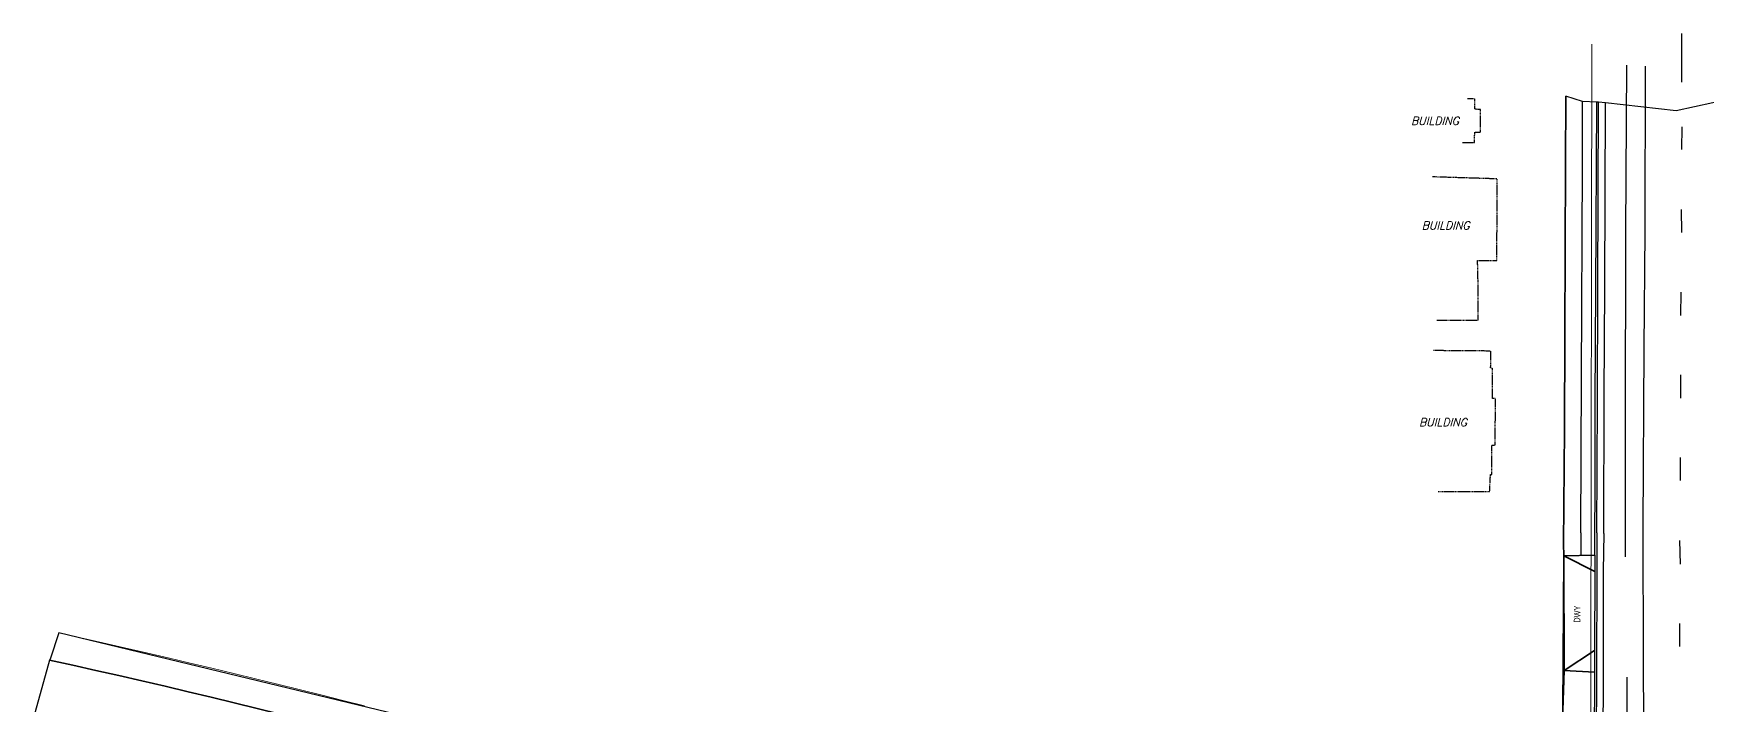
# Model space of a CAD drawing. Header units: feet. Extents: x 6430745 to 6432191, y 1887663 to 1888575.
# Drawn here: x 6430747.3 to 6431228.5, y 1888379.7 to 1888572.8 of the extents above; entities that cross this region are included whole.
import ezdxf
from ezdxf.lldxf.tags import DXFTag

# ---------------------------------------------------------------- set-up
doc = ezdxf.new("R2010")
doc.units = ezdxf.units.FT
doc.header["$MEASUREMENT"] = 0
doc.linetypes.add('DASHED2', pattern=[0.375, 0.25, -0.125])
for name, color, linetype, lineweight in [('V-ANNO-TEXT', 2, 'Continuous', 30), ('VF-BLDG-OVHD-LINE-', 253, 'DASHED2', 25), ('VF-ELEC-OVHD-LINE-3D', 253, 'OVERHEADELECTRIC', 15), ('VF-FENC-LINE-', 253, 'FENCE', 25), ('VF-PVMT-EDGE-LINE-', 253, 'EDGEOFPAVEMENT', 35), ('VF-ROAD-DRIV-LINE-', 253, 'Continuous', 35), ('VF-ROAD-STRP-WHIT-LINE-', 253, 'Continuous', 25), ('VF-TINN-DSRF-BNDY-', 253, 'Continuous', 25), ('VF-TOPO-CONC-GTFL-LINE-', 253, 'Continuous', 25), ('VF-TOPO-CONC-LIPG-LINE-', 253, 'Continuous', 25), ('VF-TOPO-CONC-SWLK-LINE-', 253, 'Continuous', 25), ('VF-TOPO-CONC-TBCB-LINE-', 253, 'Continuous', 25), ('VF-TOPO-CONC-TBWK-LINE-', 253, 'Continuous', 35), ('VF-TOPO-CONC-WALL-LINE-', 253, 'Continuous', 9), ('VF-TOPO-TEXT-', 253, 'Continuous', 25)]:
    doc.layers.add(name, color=color, linetype=linetype, lineweight=lineweight)
doc.styles.add('CG-Boundary', font='simplex.shx', dxfattribs={"oblique": 15, "height": 0.115})
doc.styles.add('NCS1-Anno', font='arial.ttf', dxfattribs={"width": 0.8, "height": 0.1})
doc.styles.get("Standard").update_dxf_attribs({"font": 'arial.ttf'})
tags = doc.linetypes.add('EDGEOFPAVEMENT', pattern='A,1,-0.03,["EP",Standard,S=0.08,R=0,X=0,Y=-0.04],-0.16,1', length=2.19).pattern_tags.tags
tags[6] = DXFTag(74, 10)
tags = doc.linetypes.add('FENCE', pattern='A,0.5,-0.03,["X",Standard,S=0.08,R=0,X=0,Y=-0.04],-0.08,0.5', length=1.11).pattern_tags.tags
tags[6] = DXFTag(74, 10)
tags = doc.linetypes.add('OVERHEADELECTRIC', pattern='A,1,-0.03,["OE",Standard,S=0.08,R=0,X=0,Y=-0.04],-0.16,1', length=2.19).pattern_tags.tags
tags[6] = DXFTag(74, 10)

msp = doc.modelspace()

# ---------------------------------------------------------------- linework, layer by layer
at = {"layer": 'VF-BLDG-OVHD-LINE-', "flags": 128}
for points in [[(6431158.05, 1888541.52), (6431161.58, 1888541.46), (6431161.6, 1888544.51), (6431163.26, 1888544.45), (6431163.24, 1888551.01), (6431161.68, 1888551.04), (6431161.66, 1888554), (6431159.57, 1888554.04)], [(6431150.76, 1888490.4), (6431162.61, 1888490.38), (6431162.55, 1888502.77), (6431162.43, 1888507.56), (6431167.99, 1888507.56), (6431168.06, 1888531.03), (6431149.43, 1888531.62)], [(6431151.09, 1888441.21), (6431165.9, 1888441.19), (6431166.14, 1888446.07), (6431166.5, 1888446.06), (6431166.54, 1888454.51), (6431167.44, 1888454.56), (6431167.57, 1888464), (6431167.55, 1888467.87), (6431166.68, 1888467.95), (6431166.76, 1888476.57), (6431166.19, 1888476.64), (6431166.23, 1888481.47), (6431164.18, 1888481.58), (6431149.8, 1888481.68)]]:
    msp.add_lwpolyline(points, dxfattribs=at)
at = {"layer": 'VF-ELEC-OVHD-LINE-3D', "ltscale": 0.6}
msp.add_lwpolyline([(6431194.84, 1888269.58), (6431195.28, 1888569.8)], dxfattribs=at)
at = {"layer": 'VF-FENC-LINE-', "ltscale": 0.6, "flags": 128}
msp.add_lwpolyline([(6431187.53, 1888486.19), (6431187.72, 1888535.23), (6431187.81, 1888554.82)], dxfattribs=at)
at = {"layer": 'VF-PVMT-EDGE-LINE-', "flags": 128}
msp.add_lwpolyline([(6431107.95, 1888281.58), (6431034.55, 1888310.1), (6431028.95, 1888312.2), (6431023.35, 1888314.27), (6431017.74, 1888316.33), (6431012.12, 1888318.37), (6431006.49, 1888320.38), (6431000.86, 1888322.38), (6430995.22, 1888324.36), (6430989.57, 1888326.32), (6430983.91, 1888328.26), (6430978.24, 1888330.18), (6430972.56, 1888332.08), (6430966.88, 1888333.95), (6430961.19, 1888335.82), (6430955.49, 1888337.66), (6430949.79, 1888339.49), (6430944.09, 1888341.31), (6430938.45, 1888343.1), (6430932.8, 1888344.87), (6430927.14, 1888346.62), (6430921.48, 1888348.36), (6430915.82, 1888350.09), (6430910.15, 1888351.8), (6430904.48, 1888353.49), (6430898.8, 1888355.17), (6430893.67, 1888356.67), (6430888.54, 1888358.15), (6430883.41, 1888359.62), (6430878.27, 1888361.08), (6430873.13, 1888362.53), (6430867.99, 1888363.96), (6430857.69, 1888366.79), (6430851.12, 1888368.57), (6430844.54, 1888370.32), (6430837.96, 1888372.06), (6430831.37, 1888373.77), (6430824.78, 1888375.46), (6430818.18, 1888377.14), (6430811.57, 1888378.79), (6430804.96, 1888380.42), (6430798.35, 1888382.03), (6430791.73, 1888383.62), (6430785.1, 1888385.18), (6430778.47, 1888386.73), (6430771.84, 1888388.26), (6430765.2, 1888389.76), (6430758.56, 1888391.25), (6430751.91, 1888392.71)], dxfattribs=at)
at = {"layer": 'VF-ROAD-DRIV-LINE-', "flags": 128}
for points in [[(6431196.17, 1888422.87), (6431187.2, 1888422.65), (6431196.16, 1888418.21)], [(6431196.04, 1888395.45), (6431187.36, 1888389.74), (6431196.02, 1888389.25)]]:
    msp.add_lwpolyline(points, dxfattribs=at)
at = {"layer": 'VF-ROAD-STRP-WHIT-LINE-'}
for p, q in [((6431221.15, 1888558.82), (6431221.18, 1888572.83)), ((6431221.18, 1888539.49), (6431221.25, 1888545.97)), ((6431221.12, 1888515.62), (6431221.05, 1888522.27)), ((6431220.9, 1888491.81), (6431220.94, 1888498.44)), ((6431220.85, 1888468.05), (6431220.9, 1888474.75)), ((6431220.79, 1888444.31), (6431220.72, 1888450.91)), ((6431220.79, 1888420.25), (6431220.62, 1888427.13)), ((6431220.62, 1888396.61), (6431220.6, 1888403.22))]:
    msp.add_line(p, q, dxfattribs=at)
at = {"layer": 'VF-ROAD-STRP-WHIT-LINE-', "flags": 128}
for points in [[(6431205.27, 1888563.77), (6431204.95, 1888515.76), (6431204.87, 1888459.91), (6431204.86, 1888422.37)], [(6431211.09, 1888235.22), (6431210.79, 1888266.47), (6431210.46, 1888306.14), (6431210.28, 1888357.98), (6431210.1, 1888391.97), (6431210.06, 1888431.06), (6431210.35, 1888482.36), (6431210.62, 1888515.88), (6431210.67, 1888563.42)], [(6431206.27, 1888237.69), (6431205.94, 1888264.09), (6431205.77, 1888287.92), (6431205.69, 1888311.85), (6431205.56, 1888352.88), (6431205.43, 1888387.79)]]:
    msp.add_lwpolyline(points, dxfattribs=at)
at = {"layer": 'VF-TINN-DSRF-BNDY-', "flags": 128}
for points in [[(6431235.36, 1888554.05), (6431219.52, 1888550.63), (6431199.22, 1888552.88), (6431197.21, 1888553.06), (6431196.74, 1888553.05), (6431192.56, 1888553.24), (6431187.81, 1888554.82), (6431187.72, 1888535.23), (6431187.53, 1888486.19), (6431187.38, 1888458.89), (6431187.16, 1888426.12), (6431187.2, 1888422.65), (6431187.36, 1888389.74), (6431186.94, 1888378.23)], [(6430854.95, 1888376.33), (6430754.59, 1888400.55), (6430752.04, 1888392.97), (6430751.91, 1888392.71), (6430747.29, 1888376.14)]]:
    msp.add_lwpolyline(points, dxfattribs=at)
at = {"layer": 'VF-TOPO-CONC-GTFL-LINE-', "flags": 128}
for points in [[(6431196.73, 1888429.34), (6431196.85, 1888448.1), (6431196.9, 1888467.28), (6431197.04, 1888499.65), (6431197.21, 1888553.06)], [(6431196.73, 1888429.34), (6431196.71, 1888418.28), (6431196.63, 1888389.13), (6431196.42, 1888349.28), (6431196.45, 1888330.21), (6431196.41, 1888329.78)]]:
    msp.add_lwpolyline(points, dxfattribs=at)
at = {"layer": 'VF-TOPO-CONC-LIPG-LINE-', "flags": 128}
for points in [[(6431198.69, 1888429.11), (6431198.82, 1888468.77), (6431198.98, 1888499.93), (6431199.22, 1888552.88)], [(6431198.69, 1888429.11), (6431198.58, 1888418.29), (6431198.5, 1888388.92), (6431198.34, 1888349.15), (6431198.29, 1888329.76), (6431198.15, 1888316.87), (6431197.97, 1888288.97), (6431198.02, 1888275.92)]]:
    msp.add_lwpolyline(points, dxfattribs=at)
at = {"layer": 'VF-TOPO-CONC-SWLK-LINE-', "flags": 128}
for points in [[(6431192.14, 1888429.31), (6431192.26, 1888473.98), (6431192.64, 1888534.52), (6431192.56, 1888553.24)], [(6431192.14, 1888429.31), (6431192.07, 1888422.97), (6431196.17, 1888422.87)]]:
    msp.add_lwpolyline(points, dxfattribs=at)
at = {"layer": 'VF-TOPO-CONC-TBCB-LINE-', "flags": 128}
for points in [[(6431196.17, 1888422.87), (6431196.27, 1888447.55), (6431196.26, 1888467.15), (6431196.42, 1888499.4), (6431196.74, 1888553.05)], [(6431196.17, 1888422.87), (6431196.16, 1888418.21), (6431196.04, 1888395.45), (6431196.02, 1888389.25), (6431195.83, 1888349.21), (6431195.81, 1888330.16), (6431195.69, 1888316.72), (6431195.64, 1888289.15), (6431195.48, 1888276.29)]]:
    msp.add_lwpolyline(points, dxfattribs=at)
at = {"layer": 'VF-TOPO-CONC-TBWK-LINE-', "flags": 128}
for points in [[(6431187.16, 1888426.12), (6431187.38, 1888458.89), (6431187.53, 1888486.19), (6431187.72, 1888535.23), (6431187.81, 1888554.82)], [(6431187.16, 1888426.12), (6431187.2, 1888422.65), (6431186.94, 1888378.23), (6431186.96, 1888373.17), (6431186.9, 1888349.12), (6431186.76, 1888325.79), (6431186.64, 1888289.57)]]:
    msp.add_lwpolyline(points, dxfattribs=at)
at = {"layer": 'VF-TOPO-CONC-WALL-LINE-', "flags": 128}
msp.add_lwpolyline([(6430842.45, 1888379.54), (6430836.2, 1888381.13), (6430829.94, 1888382.7), (6430823.68, 1888384.26), (6430817.41, 1888385.81), (6430811.14, 1888387.34), (6430804.87, 1888388.87), (6430798.6, 1888390.37), (6430792.32, 1888391.87), (6430786.04, 1888393.35), (6430779.76, 1888394.81), (6430773.47, 1888396.27), (6430767.18, 1888397.71), (6430760.89, 1888399.14), (6430754.59, 1888400.55)], dxfattribs=at)

# ---------------------------------------------------------------- texts
at = {"layer": 'V-ANNO-TEXT', "insert": (6431190.08, 1888403.49), "char_height": 1.875, "width": 22.5085, "attachment_point": 1, "rotation": 89.2085, "style": 'NCS1-Anno'}
msp.add_mtext('DWY', dxfattribs=at)
at = {"layer": 'VF-TOPO-TEXT-', "char_height": 2.3, "width": 40.9716, "attachment_point": 1, "style": 'CG-Boundary'}
for insert in [(6431143.29, 1888548.87), (6431146.36, 1888518.82), (6431145.59, 1888462.22)]:
    msp.add_mtext('BUILDING', dxfattribs=dict(at, insert=insert))

doc.saveas('drawing.dxf')
